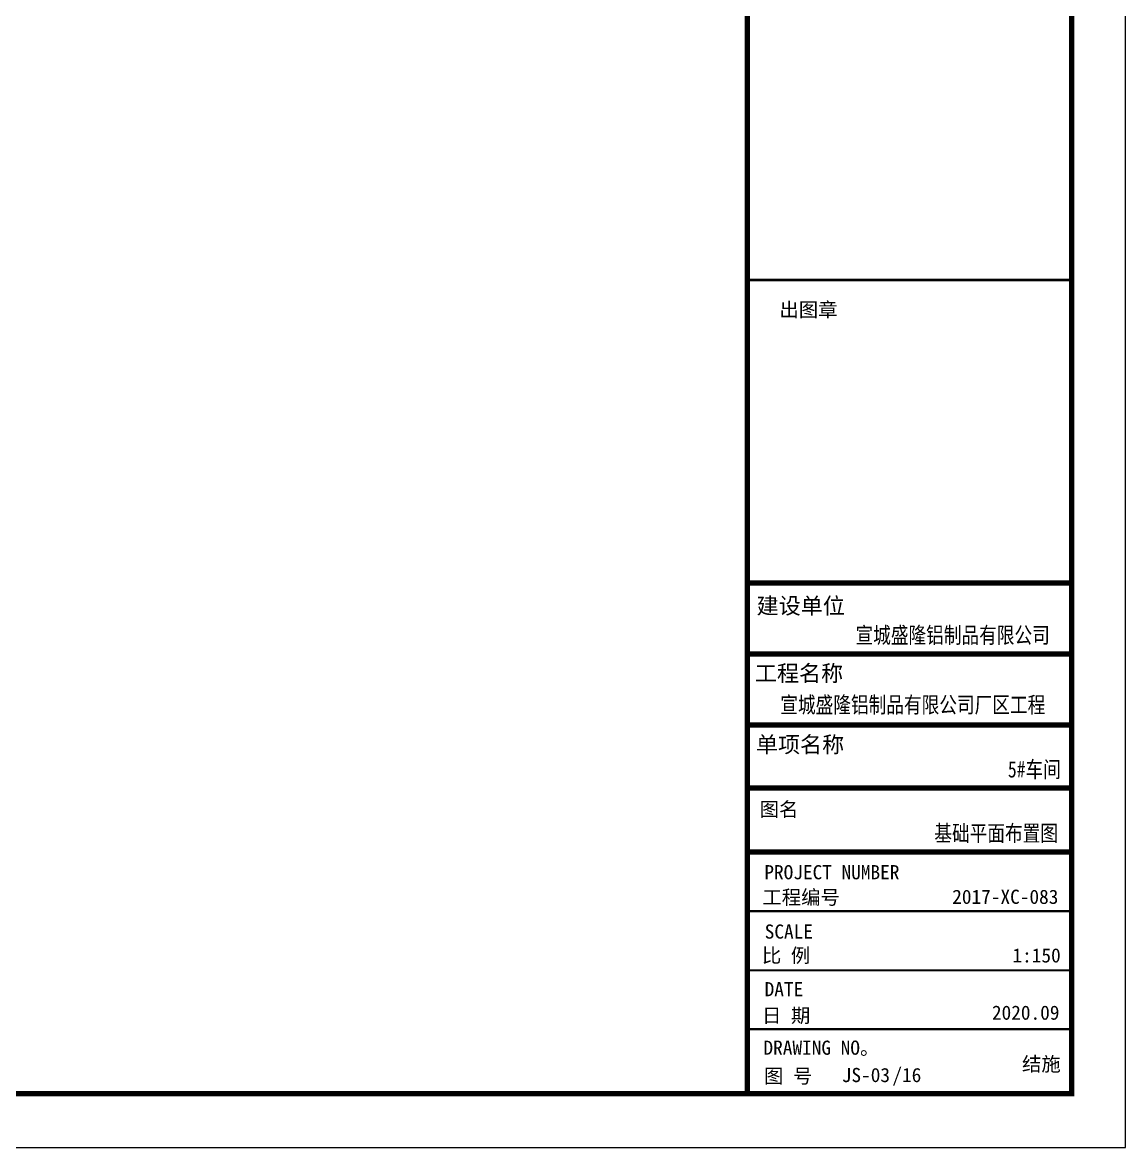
# Model space of a CAD drawing. Extents: x 32461 to 372567, y -698896 to 182569.
# Drawn here: x 155054 to 185723, y -64707 to -33420 of the extents above; entities that cross this region are included whole.
import ezdxf

# ---------------------------------------------------------------- set-up
doc = ezdxf.new("R2010")
doc.units = 0
doc.header["$LTSCALE"] = 1000
doc.header["$MEASUREMENT"] = 0
for name, color, linetype in [('PUB_TITLE', 4, 'CONTINUOUS'), ('TEXT', 7, 'CONTINUOUS'), ('图框', 4, 'CONTINUOUS')]:
    doc.layers.add(name, color=color, linetype=linetype)
doc.styles.add('-黑体', font='simhei.ttf')
doc.styles.add('宋体', font='')
doc.styles.add('黑体', font='simhei.ttf', dxfattribs={"width": 0.6, "height": 4.3})
doc.styles.get('宋体').set_extended_font_data('SimSun')

msp = doc.modelspace()

# ---------------------------------------------------------------- linework, layer by layer
at = {"layer": 'PUB_TITLE'}
msp.add_lwpolyline([(74273.1, -64706.8), (185723.1, -64706.8), (185723.1, -1706.8), (74273.1, -1706.8)], close=True, dxfattribs=at)
at = {"layer": 'PUB_TITLE', "const_width": 150}
msp.add_lwpolyline([(78023.1, -63206.8), (184223.1, -63206.8), (184223.1, -3206.8), (78023.1, -3206.8)], close=True, dxfattribs=at)
at = {"layer": '图框', "color": 4, "const_width": 147.9}
msp.add_lwpolyline([(175209.2, -3206.8), (184223.1, -3206.8), (184223.1, -63206.8), (175209.2, -63206.8)], close=True, dxfattribs=at)
at = {"layer": '图框', "color": 0, "const_width": 75}
msp.add_lwpolyline([(175209.2, -40583.2), (184223.1, -40583.2)], dxfattribs=at)
at = {"layer": '图框', "color": 4}
for points, const_width in [([(175209.2, -49007.1), (184190.3, -49007.1)], 149.4), ([(175209.2, -50982.6), (184193.1, -50982.6)], 149.4), ([(175209.2, -52954.4), (184223.1, -52954.4)], 149.4), ([(175209.2, -54710.5), (184223.1, -54710.5)], 149.4), ([(175209.2, -56487.4), (184223.1, -56487.4)], 149.4), ([(175209.2, -58135.6), (184223.1, -58135.6)], 60.5), ([(175209.2, -59781.1), (184223.1, -59781.1)], 60.5), ([(175209.2, -61414), (184223.1, -61414)], 60.5)]:
    msp.add_lwpolyline(points, dxfattribs=dict(at, const_width=const_width))

# ---------------------------------------------------------------- texts
at = {"layer": 'TEXT', "color": 3, "style": '-黑体', "width": 0.8}
for s, height, p in [('宣城盛隆铝制品有限公司', 450.225, (178214.7, -50682.7)), ('宣城盛隆铝制品有限公司厂区工程', 450.225, (176123.5, -52619.1)), ('5#车间', 450.22, (182452.7, -54414.5)), ('基础平面布置图', 450.22, (180407.7, -56191.3))]:
    msp.add_text(s, height=height, dxfattribs=at).set_placement(p)
at = {"layer": '图框', "color": 4}
for s, height, style, p in [('出图章', 394.42, '黑体', (176102, -41603.9)), ('建设单位', 450, '黑体', (175466.7, -49866.1)), ('工程名称', 450, '黑体', (175416.9, -51743.5)), ('单项名称', 450, '黑体', (175446.8, -53725)), ('图名', 394.42, '黑体', (175550.7, -55498.1)), ('工程编号', 394.42, '黑体', (175627.9, -57945.1)), ('2017-XC-083', 394.416, '宋体', (180905.4, -57931.4)), ('SCALE', 394.42, '黑体', (175690.7, -58898.4)), ('比 例', 394.42, '黑体', (175614.6, -59562.8)), ('1:150', 394.42, '宋体', (182580.1, -59561.2)), ('DATE', 394.42, '黑体', (175688.7, -60501.3)), ('日 期', 394.42, '黑体', (175614.6, -61232)), ('2020.09', 394.42, '宋体', (182009.2, -61153.5)), ('DRAWING NO。', 394.416, '黑体', (175657.6, -62128.3)), ('图 号', 394.42, '黑体', (175670.6, -62915.9))]:
    msp.add_text(s, height=height, dxfattribs=dict(at, style=style)).set_placement(p)
at = {"layer": '图框', "color": 0, "style": '黑体'}
msp.add_text('PROJECT NUMBER', height=394.416, dxfattribs=at).set_placement((175681.1, -57247.9))
at = {"layer": '图框', "color": 3, "style": '宋体'}
for s, p in [('结施', (182846, -62582.1)), ('JS-03', (177833.9, -62888.4)), ('/16', (179240.5, -62888.4))]:
    msp.add_text(s, height=394.42, dxfattribs=at).set_placement(p)

doc.saveas('drawing.dxf')
